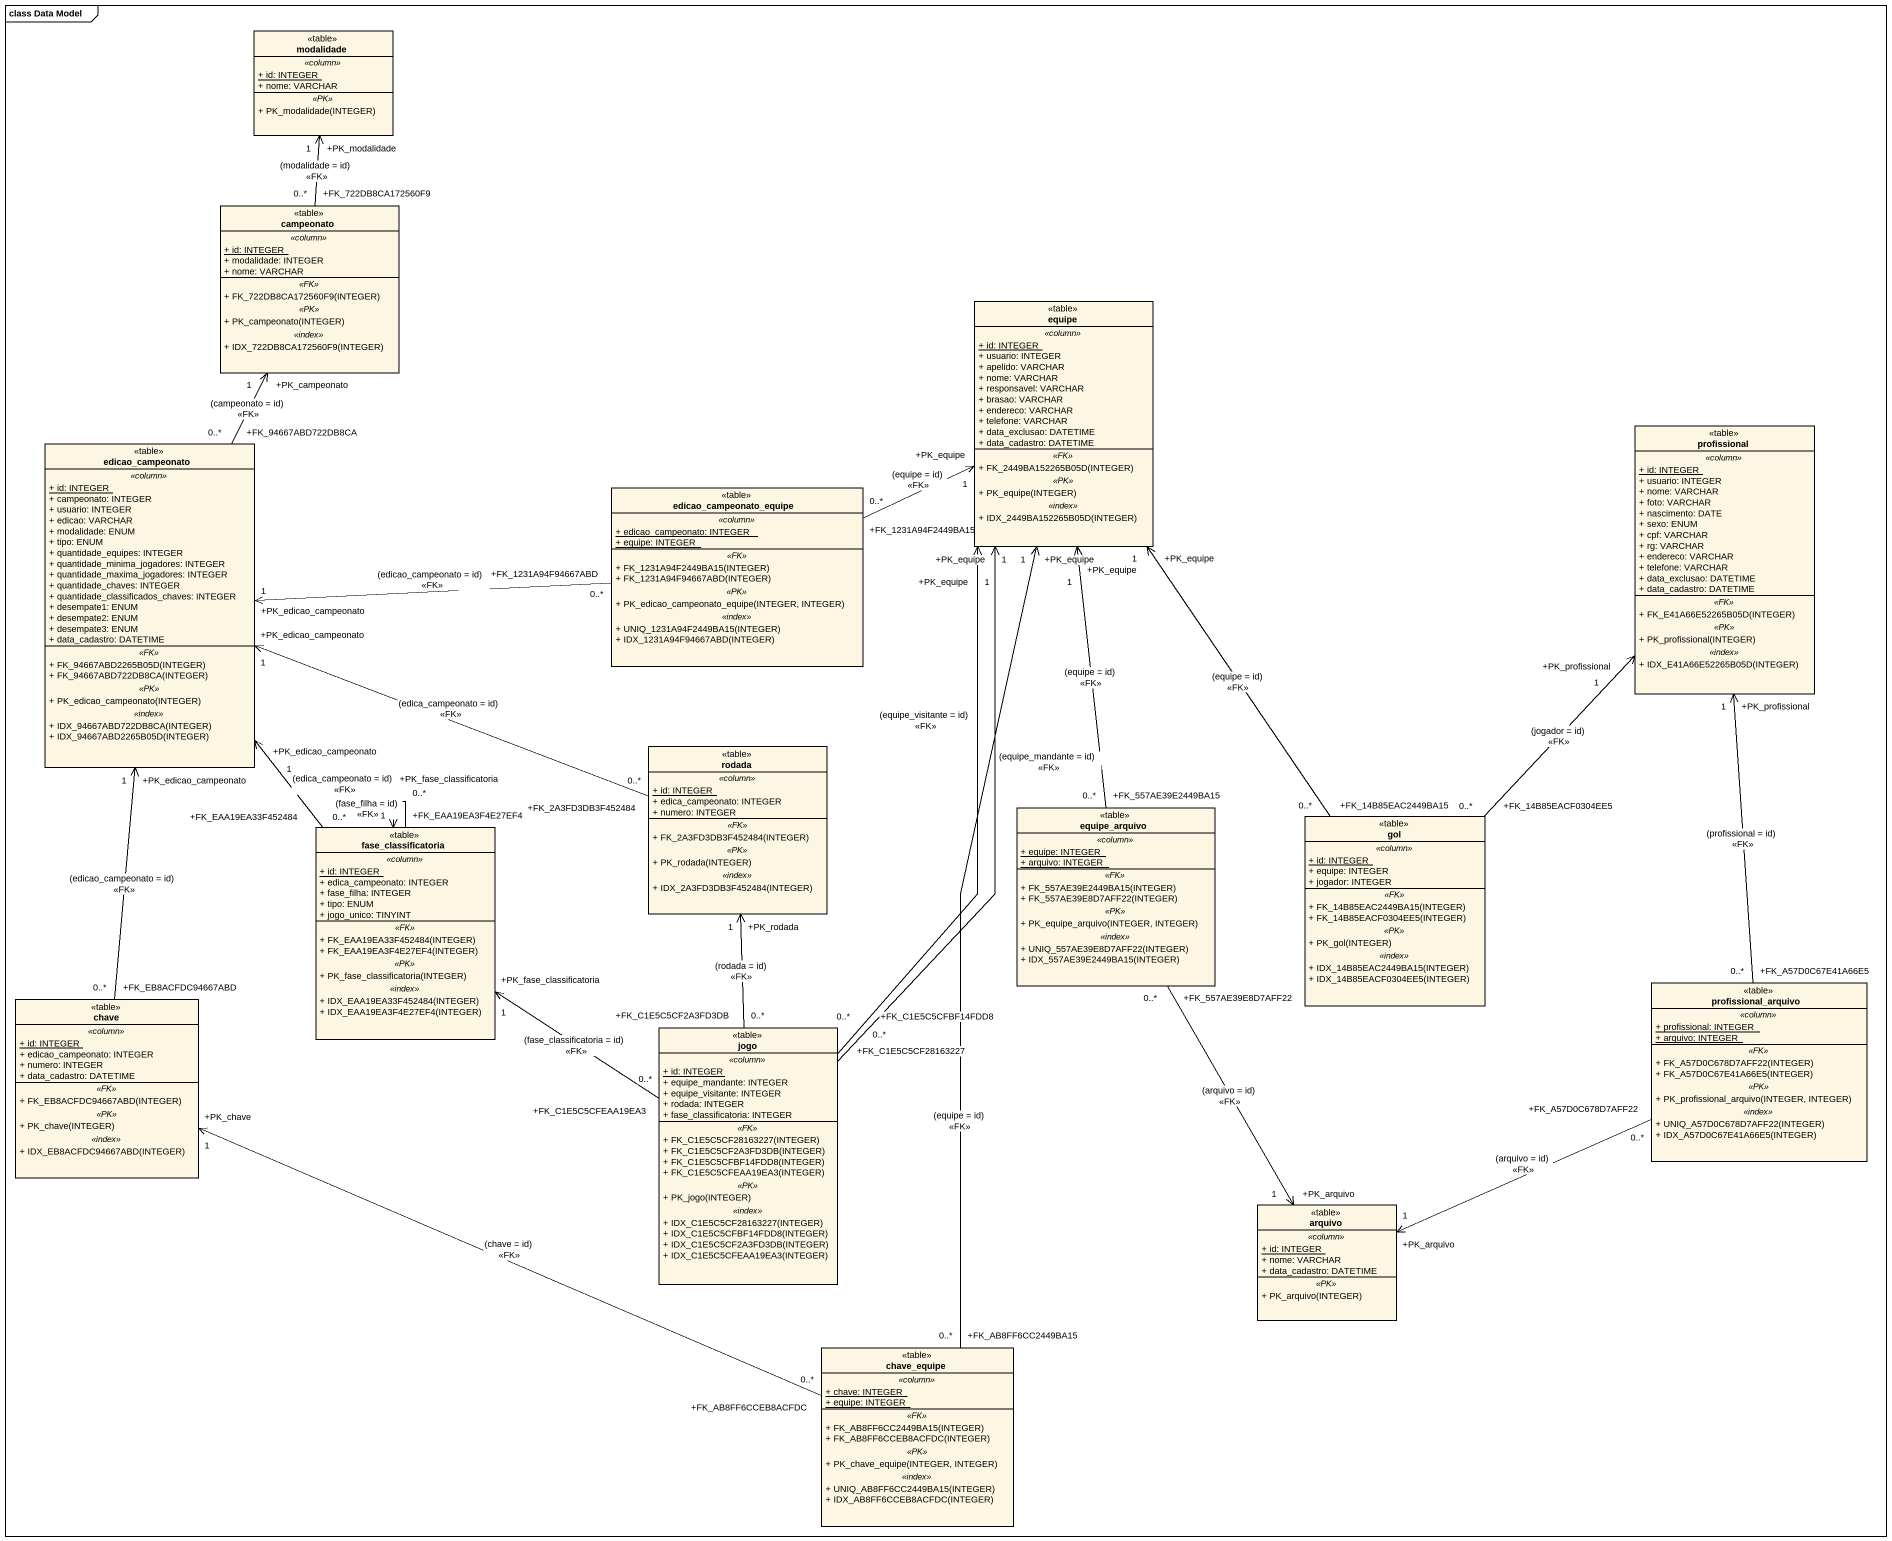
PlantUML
@startuml
mainframe class Data Model
hide circle
hide empty members
skinparam classAttributeIconSize 0
class modalidade <<table>> {
  .. <<column>> ..
  {static} + id: INTEGER
  + nome: VARCHAR
  .. <<PK>> ..
  + PK_modalidade(INTEGER)
}
class campeonato <<table>> {
  .. <<column>> ..
  {static} + id: INTEGER
  + modalidade: INTEGER
  + nome: VARCHAR
  .. <<FK>> ..
  + FK_722DB8CA172560F9(INTEGER)
  .. <<PK>> ..
  + PK_campeonato(INTEGER)
  .. <<index>> ..
  + IDX_722DB8CA172560F9(INTEGER)
}
class equipe <<table>> {
  .. <<column>> ..
  {static} + id: INTEGER
  + usuario: INTEGER
  + apelido: VARCHAR
  + nome: VARCHAR
  + responsavel: VARCHAR
  + brasao: VARCHAR
  + endereco: VARCHAR
  + telefone: VARCHAR
  + data_exclusao: DATETIME
  + data_cadastro: DATETIME
  .. <<FK>> ..
  + FK_2449BA152265B05D(INTEGER)
  .. <<PK>> ..
  + PK_equipe(INTEGER)
  .. <<index>> ..
  + IDX_2449BA152265B05D(INTEGER)
}
class edicao_campeonato <<table>> {
  .. <<column>> ..
  {static} + id: INTEGER
  + campeonato: INTEGER
  + usuario: INTEGER
  + edicao: VARCHAR
  + modalidade: ENUM
  + tipo: ENUM
  + quantidade_equipes: INTEGER
  + quantidade_minima_jogadores: INTEGER
  + quantidade_maxima_jogadores: INTEGER
  + quantidade_chaves: INTEGER
  + quantidade_classificados_chaves: INTEGER
  + desempate1: ENUM
  + desempate2: ENUM
  + desempate3: ENUM
  + data_cadastro: DATETIME
  .. <<FK>> ..
  + FK_94667ABD2265B05D(INTEGER)
  + FK_94667ABD722DB8CA(INTEGER)
  .. <<PK>> ..
  + PK_edicao_campeonato(INTEGER)
  .. <<index>> ..
  + IDX_94667ABD722DB8CA(INTEGER)
  + IDX_94667ABD2265B05D(INTEGER)
}
class profissional <<table>> {
  .. <<column>> ..
  {static} + id: INTEGER
  + usuario: INTEGER
  + nome: VARCHAR
  + foto: VARCHAR
  + nascimento: DATE
  + sexo: ENUM
  + cpf: VARCHAR
  + rg: VARCHAR
  + endereco: VARCHAR
  + telefone: VARCHAR
  + data_exclusao: DATETIME
  + data_cadastro: DATETIME
  .. <<FK>> ..
  + FK_E41A66E52265B05D(INTEGER)
  .. <<PK>> ..
  + PK_profissional(INTEGER)
  .. <<index>> ..
  + IDX_E41A66E52265B05D(INTEGER)
}
class edicao_campeonato_equipe <<table>> {
  .. <<column>> ..
  {static} + edicao_campeonato: INTEGER
  {static} + equipe: INTEGER
  .. <<FK>> ..
  + FK_1231A94F2449BA15(INTEGER)
  + FK_1231A94F94667ABD(INTEGER)
  .. <<PK>> ..
  + PK_edicao_campeonato_equipe(INTEGER, INTEGER)
  .. <<index>> ..
  + UNIQ_1231A94F2449BA15(INTEGER)
  + IDX_1231A94F94667ABD(INTEGER)
}
class rodada <<table>> {
  .. <<column>> ..
  {static} + id: INTEGER
  + edica_campeonato: INTEGER
  + numero: INTEGER
  .. <<FK>> ..
  + FK_2A3FD3DB3F452484(INTEGER)
  .. <<PK>> ..
  + PK_rodada(INTEGER)
  .. <<index>> ..
  + IDX_2A3FD3DB3F452484(INTEGER)
}
class equipe_arquivo <<table>> {
  .. <<column>> ..
  {static} + equipe: INTEGER
  {static} + arquivo: INTEGER
  .. <<FK>> ..
  + FK_557AE39E2449BA15(INTEGER)
  + FK_557AE39E8D7AFF22(INTEGER)
  .. <<PK>> ..
  + PK_equipe_arquivo(INTEGER, INTEGER)
  .. <<index>> ..
  + UNIQ_557AE39E8D7AFF22(INTEGER)
  + IDX_557AE39E2449BA15(INTEGER)
}
class fase_classificatoria <<table>> {
  .. <<column>> ..
  {static} + id: INTEGER
  + edica_campeonato: INTEGER
  + fase_filha: INTEGER
  + tipo: ENUM
  + jogo_unico: TINYINT
  .. <<FK>> ..
  + FK_EAA19EA33F452484(INTEGER)
  + FK_EAA19EA3F4E27EF4(INTEGER)
  .. <<PK>> ..
  + PK_fase_classificatoria(INTEGER)
  .. <<index>> ..
  + IDX_EAA19EA33F452484(INTEGER)
  + IDX_EAA19EA3F4E27EF4(INTEGER)
}
class gol <<table>> {
  .. <<column>> ..
  {static} + id: INTEGER
  + equipe: INTEGER
  + jogador: INTEGER
  .. <<FK>> ..
  + FK_14B85EAC2449BA15(INTEGER)
  + FK_14B85EACF0304EE5(INTEGER)
  .. <<PK>> ..
  + PK_gol(INTEGER)
  .. <<index>> ..
  + IDX_14B85EAC2449BA15(INTEGER)
  + IDX_14B85EACF0304EE5(INTEGER)
}
class chave <<table>> {
  .. <<column>> ..
  {static} + id: INTEGER
  + edicao_campeonato: INTEGER
  + numero: INTEGER
  + data_cadastro: DATETIME
  .. <<FK>> ..
  + FK_EB8ACFDC94667ABD(INTEGER)
  .. <<PK>> ..
  + PK_chave(INTEGER)
  .. <<index>> ..
  + IDX_EB8ACFDC94667ABD(INTEGER)
}
class profissional_arquivo <<table>> {
  .. <<column>> ..
  {static} + profissional: INTEGER
  {static} + arquivo: INTEGER
  .. <<FK>> ..
  + FK_A57D0C678D7AFF22(INTEGER)
  + FK_A57D0C67E41A66E5(INTEGER)
  .. <<PK>> ..
  + PK_profissional_arquivo(INTEGER, INTEGER)
  .. <<index>> ..
  + UNIQ_A57D0C678D7AFF22(INTEGER)
  + IDX_A57D0C67E41A66E5(INTEGER)
}
class jogo <<table>> {
  .. <<column>> ..
  {static} + id: INTEGER
  + equipe_mandante: INTEGER
  + equipe_visitante: INTEGER
  + rodada: INTEGER
  + fase_classificatoria: INTEGER
  .. <<FK>> ..
  + FK_C1E5C5CF28163227(INTEGER)
  + FK_C1E5C5CF2A3FD3DB(INTEGER)
  + FK_C1E5C5CFBF14FDD8(INTEGER)
  + FK_C1E5C5CFEAA19EA3(INTEGER)
  .. <<PK>> ..
  + PK_jogo(INTEGER)
  .. <<index>> ..
  + IDX_C1E5C5CF28163227(INTEGER)
  + IDX_C1E5C5CFBF14FDD8(INTEGER)
  + IDX_C1E5C5CF2A3FD3DB(INTEGER)
  + IDX_C1E5C5CFEAA19EA3(INTEGER)
}
class arquivo <<table>> {
  .. <<column>> ..
  {static} + id: INTEGER
  + nome: VARCHAR
  + data_cadastro: DATETIME
  .. <<PK>> ..
  + PK_arquivo(INTEGER)
}
class chave_equipe <<table>> {
  .. <<column>> ..
  {static} + chave: INTEGER
  {static} + equipe: INTEGER
  .. <<FK>> ..
  + FK_AB8FF6CC2449BA15(INTEGER)
  + FK_AB8FF6CCEB8ACFDC(INTEGER)
  .. <<PK>> ..
  + PK_chave_equipe(INTEGER, INTEGER)
  .. <<index>> ..
  + UNIQ_AB8FF6CC2449BA15(INTEGER)
  + IDX_AB8FF6CCEB8ACFDC(INTEGER)
}
campeonato "+FK_722DB8CA172560F9\n0..*" -up-> "+PK_modalidade\n1" modalidade : (modalidade = id)\n<<FK>>
edicao_campeonato "+FK_94667ABD722DB8CA\n0..*" -up-> "+PK_campeonato\n1" campeonato : (campeonato = id)\n<<FK>>
edicao_campeonato_equipe "+FK_1231A94F2449BA15\n0..*" -right-> "+PK_equipe\n1" equipe : (equipe = id)\n<<FK>>
edicao_campeonato_equipe "+FK_1231A94F94667ABD\n0..*" -left-> "+PK_edicao_campeonato\n1" edicao_campeonato : (edicao_campeonato = id)\n<<FK>>
rodada "+FK_2A3FD3DB3F452484\n0..*" -left-> "+PK_edicao_campeonato\n1" edicao_campeonato : (edica_campeonato = id)\n<<FK>>
equipe_arquivo "+FK_557AE39E2449BA15\n0..*" -up-> "+PK_equipe\n1" equipe : (equipe = id)\n<<FK>>
equipe_arquivo "+FK_557AE39E8D7AFF22\n0..*" --> "+PK_arquivo\n1" arquivo : (arquivo = id)\n<<FK>>
fase_classificatoria "+FK_EAA19EA33F452484\n0..*" -up-> "+PK_edicao_campeonato\n1" edicao_campeonato : (edica_campeonato = id)\n<<FK>>
fase_classificatoria "+FK_EAA19EA3F4E27EF4\n0..*" --> "+PK_fase_classificatoria\n1" fase_classificatoria : (fase_filha = id)\n<<FK>>
gol "+FK_14B85EAC2449BA15\n0..*" -up-> "+PK_equipe\n1" equipe : (equipe = id)\n<<FK>>
gol "+FK_14B85EACF0304EE5\n0..*" -up-> "+PK_profissional\n1" profissional : (jogador = id)\n<<FK>>
chave "+FK_EB8ACFDC94667ABD\n0..*" -up-> "+PK_edicao_campeonato\n1" edicao_campeonato : (edicao_campeonato = id)\n<<FK>>
profissional_arquivo "+FK_A57D0C67E41A66E5\n0..*" -up-> "+PK_profissional\n1" profissional : (profissional = id)\n<<FK>>
profissional_arquivo "+FK_A57D0C678D7AFF22\n0..*" -left-> "+PK_arquivo\n1" arquivo : (arquivo = id)\n<<FK>>
jogo "+FK_C1E5C5CF28163227\n0..*" -up-> "+PK_equipe\n1" equipe : (equipe_mandante = id)\n<<FK>>
jogo "+FK_C1E5C5CFBF14FDD8\n0..*" -up-> "+PK_equipe\n1" equipe : (equipe_visitante = id)\n<<FK>>
jogo "+FK_C1E5C5CF2A3FD3DB\n0..*" -up-> "+PK_rodada\n1" rodada : (rodada = id)\n<<FK>>
jogo "+FK_C1E5C5CFEAA19EA3\n0..*" -up-> "+PK_fase_classificatoria\n1" fase_classificatoria : (fase_classificatoria = id)\n<<FK>>
chave_equipe "+FK_AB8FF6CC2449BA15\n0..*" -up-> "+PK_equipe\n1" equipe : (equipe = id)\n<<FK>>
chave_equipe "+FK_AB8FF6CCEB8ACFDC\n0..*" -left-> "+PK_chave\n1" chave : (chave = id)\n<<FK>>
@enduml
